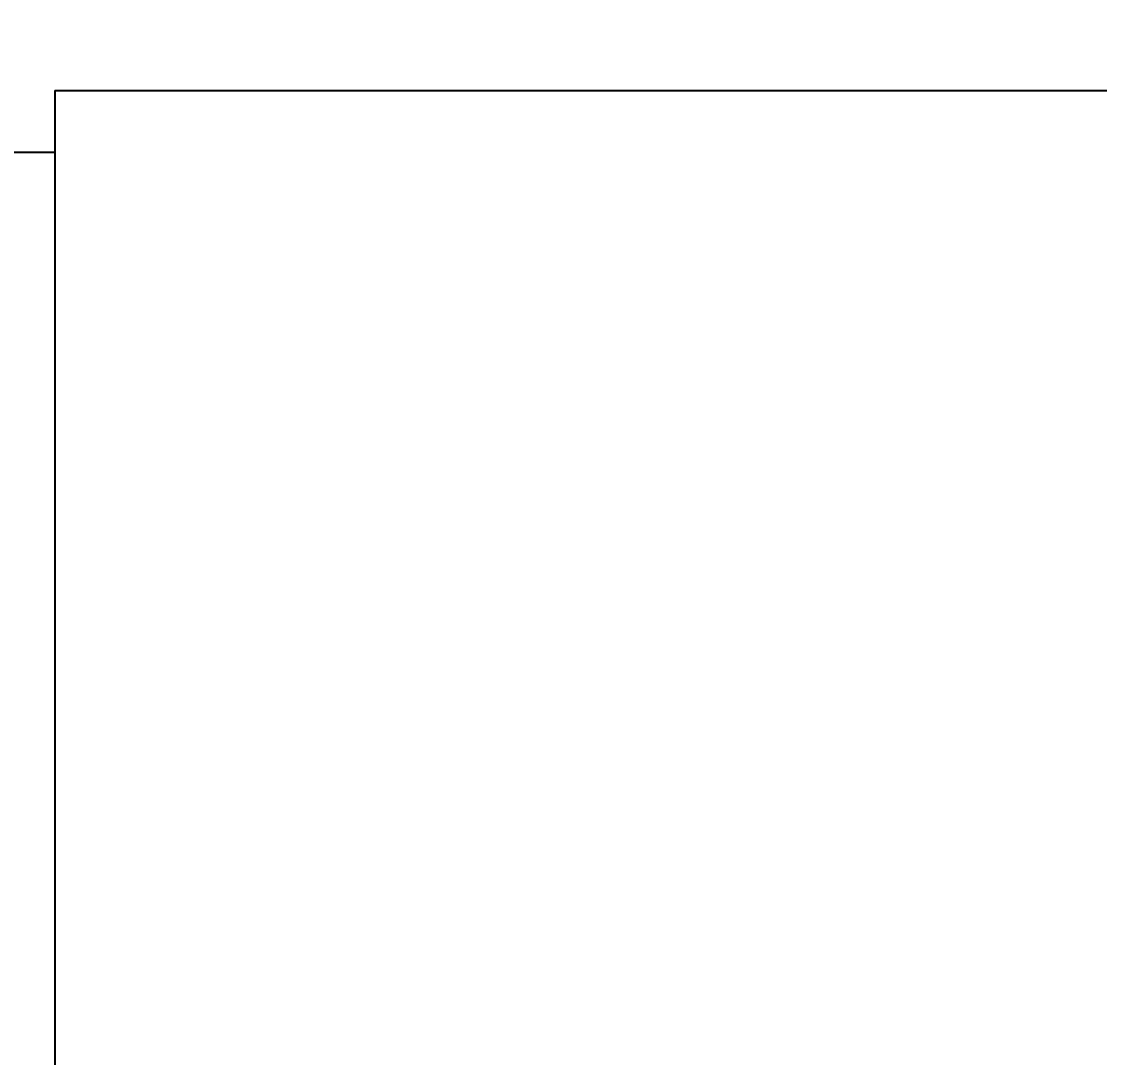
# Model space of a CAD drawing. Header units: millimetres. Extents: x 10462777 to 22643323, y 453826 to 1389191.
# Drawn here: x 11494978.5 to 11495325.8, y 613213.3 to 613546.9 of the extents above; entities that cross this region are included whole.
import ezdxf
from ezdxf import colors
from ezdxf.entities.mleader import LeaderData, LeaderLine
from ezdxf.math import Vec2, Vec3

# ---------------------------------------------------------------- set-up
doc = ezdxf.new("R2010")
doc.units = ezdxf.units.MM
doc.header["$LTSCALE"] = 200
doc.header["$MEASUREMENT"] = 0
doc.layers.get('0').update_dxf_attribs({"linetype": 'CONTINUOUS'})
doc.styles.get("Standard").update_dxf_attribs({"font": 'SYMBOL'})

msp = doc.modelspace()

# ---------------------------------------------------------------- linework, layer by layer
at = {"ltscale": 100}
for p, q in [((11494989.2949, 613524.73366), (11495799.2949, 613524.73366)), ((11494989.2949, 613524.73366), (11494989.2949, 612934.73366)), ((11494989.2949, 613504.73366), (11494827.7949, 613504.73366))]:
    msp.add_line(p, q, dxfattribs=at)

# ---------------------------------------------------------------- leaders
at = {"color": 5, "ltscale": 100}
ml = msp.add_multileader_mtext('Standard', dxfattribs=at)
ml.set_content('{\\fGulim|b0|i0|c129|p50; 전원판넬 설치\\P1) 380V 3상 50A MCCB (콤프레서용)\\P2) 높이 : 지면기준 약 1~1.5m 정도}', color=5)
ml.set_leader_properties()
ml.build(insert=Vec2(0, 0))
ml.multileader.update_dxf_attribs({"text_right_attachment_type": 6, "dogleg_length": 1, "arrow_head_size": 40})
ctx = ml.context
ctx.base_point, ctx.char_height, ctx.arrow_head_size, ctx.plane_origin = Vec3(11494825.7949, 614419.82584), 60, 40, Vec3(11494246.6066, 612961.57363)
ctx.right_attachment = 6
notes = []
notes.append((ctx, [(0, (1, 1, 0), (11494667.04419, 614419.82584), (1, 0), 158.75071, [(0, [(11494284.49687, 612505.63063)], 0, [])])]))
ctx.mtext.insert, ctx.mtext.width, ctx.mtext.defined_height, ctx.mtext.flow_direction = Vec3(11494827.7949, 614454.10014), 1481.2626176, 460.58076, 5
ml = msp.add_multileader_mtext('Standard', dxfattribs=at)
ml.set_content('{\\fGulim|b0|i0|c129|p50;  배기덕트 설치\\P장비설치 후 현장맞춤}', color=5)
ml.set_leader_properties()
ml.build(insert=Vec2(0, 0))
ml.multileader.update_dxf_attribs({"text_right_attachment_type": 6, "dogleg_length": 1, "arrow_head_size": 40})
ctx = ml.context
ctx.base_point, ctx.char_height, ctx.arrow_head_size, ctx.plane_origin = Vec3(11494796.0586, 613950.13308), 60, 40, Vec3(11495557.41317, 612524.23772)
ctx.right_attachment, ctx.text_align_type = 6, 2
notes.append((ctx, [(0, (1, 1, 0), (11495733.21677, 613910.33015), (-1, 0), 158.75071, [(0, [(11496705.62534, 613267.59059)], 0, [])])]))
ctx.mtext.insert, ctx.mtext.width, ctx.mtext.defined_height, ctx.mtext.alignment, ctx.mtext.flow_direction = Vec3(11495572.46605, 613982.33015), 1792.9205727, 460.58076, 3, 5
for ctx, leaders in notes:
    for number, flags, end, landing, length, lines in leaders:
        leader = LeaderData()
        leader.index, (leader.has_last_leader_line, leader.has_dogleg_vector, leader.attachment_direction) = number, flags
        leader.last_leader_point, leader.dogleg_vector, leader.dogleg_length = Vec3(end), Vec3(landing), length
        for number, points, colour, breaks in lines:
            line = LeaderLine()
            line.index, line.vertices, line.color, line.breaks = number, Vec3.list(points), colors.encode_raw_color(colour), breaks
            leader.lines.append(line)
        ctx.leaders.append(leader)

doc.saveas('drawing.dxf')
